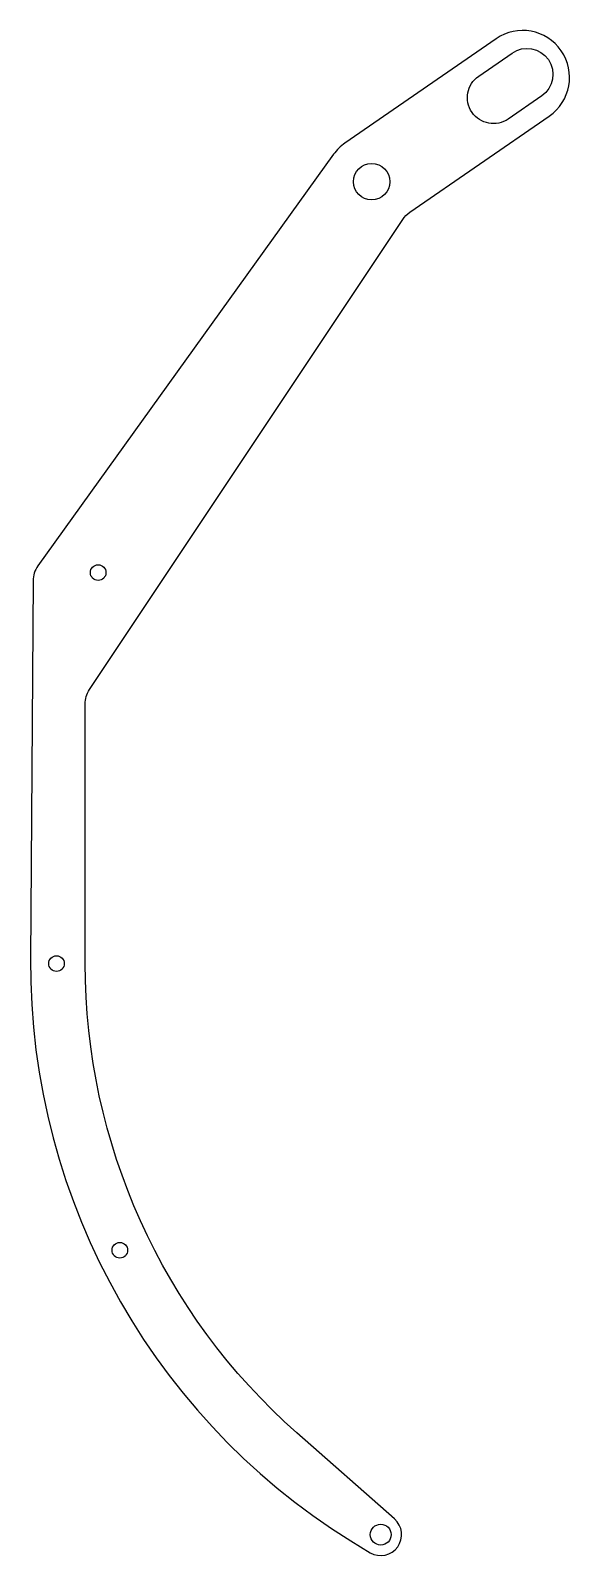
# Model space of a CAD drawing. Header units: millimetres. Extents: x -10 to 93, y -114 to 179.
import ezdxf

# ---------------------------------------------------------------- set-up
doc = ezdxf.new("R2010")
doc.units = ezdxf.units.MM

msp = doc.modelspace()

# ---------------------------------------------------------------- linework, layer by layer
for points in [[(-9.07, 76.29, 0.155377), (-10.01, 73.41), (-10.5, 0.88, 0.269747), (54.75, -113.02, 0.905077), (59.4, -106.55), (40.63, -90, -0.215249), (0, 0), (0, 49.77, -0.148083), (0.84, 52.55), (61, 142.77, -0.095032), (62.32, 144.12), (89.11, 162.59, 1), (78.89, 177.41), (49.89, 157.41, 0.086153), (47.69, 155.25)], [(81.24, 162.02, -1), (75.56, 170.26), (81.98, 174.68, -1), (87.66, 166.45)]]:
    msp.add_lwpolyline(points, format="xyb", close=True)
for centre, radius in [((55, 150), 3.5), ((2.5, 75), 1.5), ((-5.5, 0), 1.5), ((6.66, -55), 1.5), ((56.75, -109.55), 2)]:
    msp.add_circle(centre, radius)

doc.saveas('drawing.dxf')
